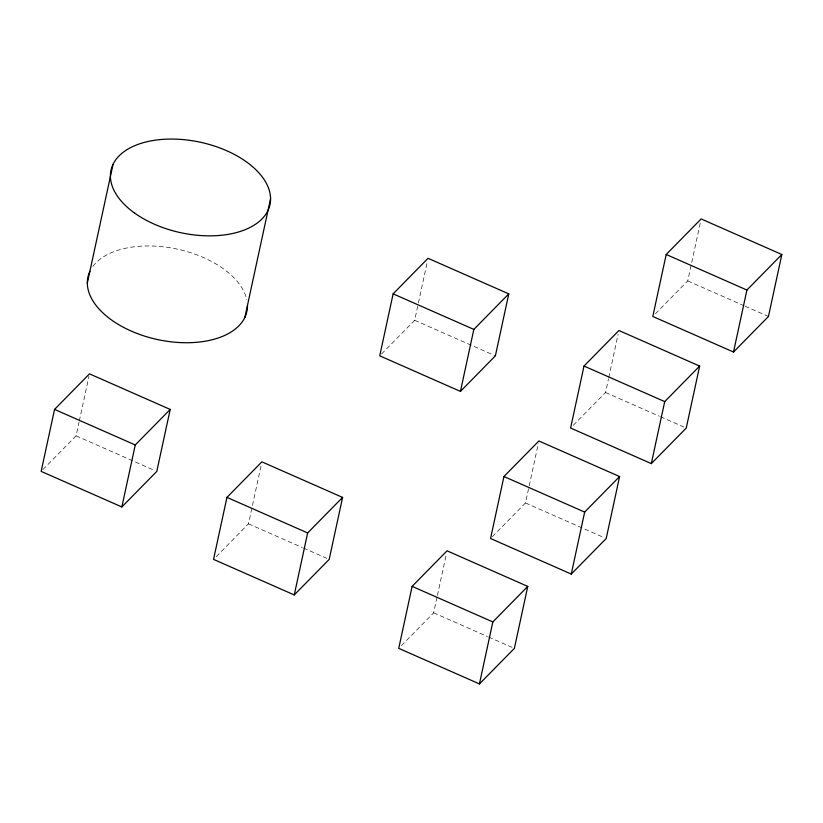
<?xml version="1.0" encoding="UTF-8"?>
<svg xmlns="http://www.w3.org/2000/svg" width="823" height="823" viewBox="0 0 823 823"><rect width="100%" height="100%" fill="white"/><g stroke="black" fill="none" stroke-linecap="round" stroke-linejoin="round"><path stroke-width="0.62" stroke-dasharray="4.12 3.09" d="M42.94 469.563L76.086 435.84L79.029 422.209M79.306 420.964L88.946 376.337M216.233 556.636L248.484 523.829L261.086 465.561M381.522 354.003L414.669 320.291L418.146 304.171M418.413 302.936L427.528 260.788M401.418 645.613L433.659 612.816L437.147 596.696M437.414 595.461L446.261 554.548M492.349 536.678L525.486 502.966L538.355 443.453M573.292 425.296L605.543 392.499L608.485 378.858M608.753 377.623L618.135 334.231M655.489 313.728L687.74 280.921L700.342 222.652M687.74 280.921L743.889 305.662M745.052 306.177L768.445 316.485M605.543 392.499L659.346 416.212M660.509 416.726L683.903 427.034M414.669 320.291L495.374 355.855M525.486 502.966L603.856 537.501M76.086 435.84L154.457 470.386M248.484 523.829L302.288 547.542M303.461 548.056L326.854 558.364M433.659 612.816L487.473 636.529M488.636 637.043L512.029 647.351M92.855 266.426A81.312 46.283 12.2 0 1 177.326 249.132A81.312 46.283 12.2 0 1 246.838 299.891"/><path stroke-width="1.23" d="M54.555 409.401L41.15 471.384L121.855 506.947L156.792 471.414L170.196 409.422L89.491 373.858L54.555 409.401L135.26 444.965L170.196 409.422M87.32 283.122L113.018 164.435M121.855 506.947L135.26 444.965M244.873 317.359L270.572 198.672M226.953 497.38L213.548 559.373L294.253 594.936L329.19 559.393L342.594 497.411L261.889 461.847L226.953 497.38L307.658 532.954L342.594 497.411M294.253 594.936L307.658 532.954M393.137 293.842L379.732 355.824L460.438 391.398L495.374 355.855L508.779 293.873L428.063 258.309L393.137 293.842L473.842 329.406L508.779 293.873M412.128 586.367L398.733 648.349L479.439 683.923L514.375 648.38L527.769 586.398L447.064 550.824L412.128 586.367L492.833 621.931L527.769 586.398M460.438 391.398L473.842 329.406M503.954 476.517L490.559 538.499L571.265 574.063L606.201 538.53L619.596 476.548L538.89 440.974L503.954 476.517L584.659 512.081L619.596 476.548M479.439 683.923L492.833 621.931M584.011 366.05L570.606 428.032L651.312 463.596L686.248 428.063L699.653 366.081L618.937 330.507L584.011 366.05L664.717 401.614L699.653 366.081M571.265 574.063L584.659 512.081M666.208 254.472L652.804 316.464L733.509 352.028L768.445 316.485L781.85 254.502L701.145 218.939L666.208 254.472L746.914 290.046L781.85 254.502M651.312 463.596L664.717 401.614M733.509 352.028L746.914 290.046M247.466 305.559A81.312 46.283 12.2 0 1 157.46 339.549A81.312 46.283 12.2 0 1 89.913 271.323M134.252 212.818A81.312 46.283 12.2 0 0 267.979 210.482A81.312 46.283 12.2 0 0 169.271 139.077A81.312 46.283 12.2 0 0 134.252 212.818"/></g></svg>
